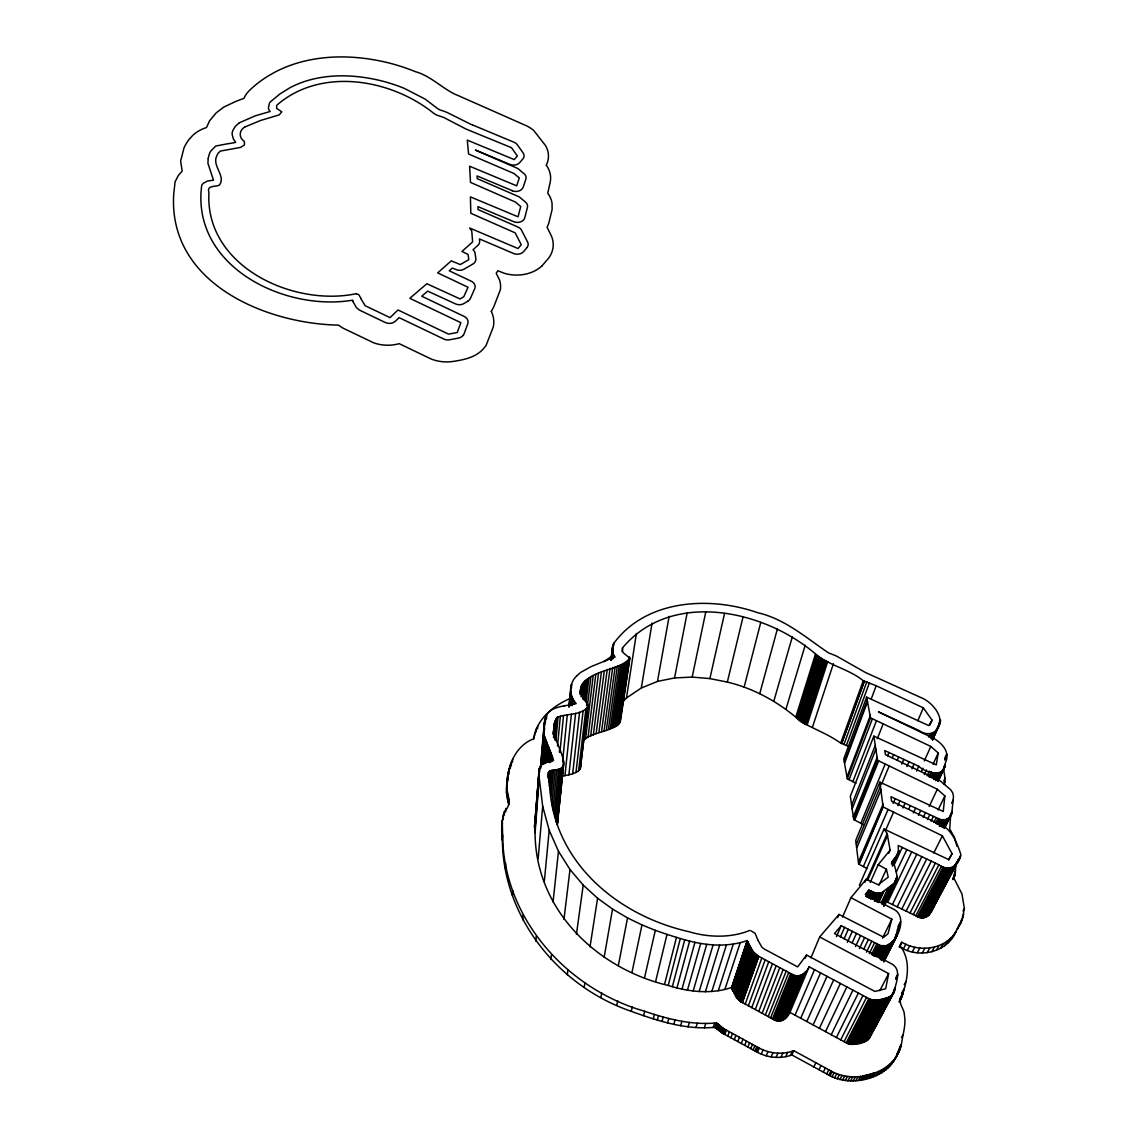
<?xml version="1.0" encoding="UTF-8"?>
<svg xmlns="http://www.w3.org/2000/svg" width="1138" height="1138" viewBox="0 0 1138 1138"><rect width="100%" height="100%" fill="white"/><g stroke="black" fill="none" stroke-linecap="round" stroke-linejoin="round"><path stroke-width="1.5" d="M893.899 940.5C900.428 932.363 904.995 916.488 894.881 909.902L865.293 894.383L868.763 890.158L876.288 893.245L881.58 892.818L895.634 882.106L897 875.705L894.781 866.303L891.893 861.964L898.451 853.23L898.223 845.506L938.878 864.738C948.068 873.145 959.889 864.88 960.785 854.268C957.641 844.723 953.231 833.244 944.896 826.97L891.552 801.138L890.94 796.7L940.785 819.701L945.92 819.616L950.159 816.885L951.795 813.201L953.488 796.472L952.762 792.873L950.614 789.672L940.344 780.953L885.435 754.65L884.752 750.568L918.722 766.258C925.692 772.972 945.678 778.42 945.308 763.1C950.628 752.161 942.25 743.242 933.331 738.178L878.436 711.862L919.148 730.568C926.048 735.959 937.029 734.551 939.291 724.849M585.473 680.609C576.354 687.523 582.414 698.135 588.076 704.835L587.606 707.281C579.896 715.774 566.738 713.241 556.98 717.438C547.051 732.815 562.684 747.922 563.737 763.385L557.307 824.566L563.737 763.385M809.146 966.788L789.943 1012.422C787.439 1018.339 780.384 1023.574 774.082 1019.79L741.123 1001.796L736.656 997.528L731.706 988.239L747.182 940.571L752.73 951.197L757.311 955.55L792.404 974.498C799.032 978.438 806.472 973.047 809.146 966.788L869.645 999.064C877.569 1001.796 889.304 999.548 894.084 992.336C895.535 983.175 902.406 970.003 891.751 963.929L834.481 933.573L841.238 925.692L880.57 945.607L886.346 945.706L890.954 942.933L882.334 960.017M867.156 868.593L858.621 864.055L883.088 806.814L879.845 782.119L943.246 811.494L944.867 795.931L937.342 789.246L877.583 760.34L873.842 736.115L936.275 764.892L938.224 752.972L930.813 746.443L870.527 717.865L866.63 697.139L928.736 725.603L932.065 720.155L923.316 707.85L876.189 685.759L863.258 680.709C849.062 669.172 830.683 666.086 816.629 654.905C765.262 610.011 671.633 589.185 622.514 647.878L622.827 652.401L629.897 658.29L620.295 721.833C611.561 732.701 594.079 731.037 583.367 740.127L583.993 734.878M731.478 987.5C711.179 994.512 688.518 991.881 668.205 985.465C596.781 968.609 535.258 909.646 535.088 832.717L534.561 825.42L535.585 821.11M944.597 784.423L945.038 778.335L943.615 769.117M939.462 724.565C942.577 714.678 931.325 701.847 921.609 697.864L865.677 672.615L837.042 656.384C834.367 655.104 831.594 654.023 828.791 653.056C806.33 638.02 785.248 619.029 757.737 612.713C709.643 595.885 646.028 599.342 613.752 643.439C611.362 647.721 611.86 653.468 615.146 657.152M858.621 864.055L855.719 840.427L879.845 782.119M901.794 948.11C920.514 958.552 947.541 951.923 956.105 931.353C945.251 949.746 919.191 952.677 901.808 942.207L900.172 945.92C911.694 961.027 907.327 980.472 901.751 996.916C897.171 1002.919 904.568 1008.609 904.425 1015.224C906.019 1023.915 903.387 1032.479 901.922 1040.986C898.408 1071.996 857.398 1084.927 832.191 1071.626L793.783 1050.701L791.877 1054.954C780.768 1059.108 767.965 1057.842 757.524 1052.351L724.821 1034.456C720.397 1033.133 717.68 1027.358 713.185 1027.458C684.934 1029.734 657.465 1020.814 631.277 1011.326C559.057 986.689 503.352 918.238 502.37 840.626C501.246 830.925 501.246 820.74 504.518 811.437C513.48 802.617 506.111 794.537 506.737 783.997C507.69 765.902 515.329 745.945 533.466 738.861C536.61 719.131 553.395 705.418 570.906 698.191M502.256 820.455L502.612 835.434C503.352 918.537 566.895 989.036 644.705 1011.284C667.167 1018.908 690.709 1025.011 714.636 1023.076C719.145 1022.977 721.876 1028.78 726.329 1030.103L759.231 1048.098C769.729 1053.603 782.603 1054.883 793.783 1050.701M501.673 830.882L502 823.158M501.702 833.172L501.943 827.952M501.815 835.292L502.057 830.071M501.986 837.284L502.228 832.077M502.185 839.161L502.441 833.969M503.224 819.815L503.465 814.538M502.37 840.626L502.612 835.434M504.347 814.964L504.518 811.437M509.013 799.36L508.729 804.694L506.495 793.015L506.737 783.997M506.495 793.015L506.766 787.624M507.079 780.227L506.467 789.402M505.67 811.92L505.855 808.393M507.235 782.489L507.448 778.42M507.676 776.23L507.264 782.916L508.174 772.93M506.823 796.372L507.093 790.995M507.619 780.127L507.889 774.708M508.373 775.035L508.572 770.952M507.349 799.402L507.619 794.054M508.814 774.267L509.099 768.804M508.003 802.162L508.273 796.828M509.611 769.288L509.739 766.557M510.336 768.292L510.549 764.181M505.4 868.365L505.67 863.287M511.289 765.846L511.503 761.749M512.498 761.991L512.641 759.245M512.399 895.492L512.712 890.528M954.128 866.829L956.489 862.647L953.985 878.294L961.937 893.899L964.37 908.494L962.222 919.746L953.388 936.119M533.637 739.458L533.836 736.67M534.732 735.518L534.931 732.716M536.055 731.99L536.268 729.188M522.712 919.803L523.082 914.938M537.534 728.875L537.733 726.072M534.533 826.444L539.284 768.804L541.119 765.234L543.907 762.844L553.523 760.469L544.206 735.333L543.95 726.926M534.547 827.525L539.284 768.804M534.632 828.692L539.071 769.686M535.799 814.936L536.496 806.23M536.923 801.01L537.748 790.569M538.032 787.083L538.857 776.642M539.284 771.422L539.554 767.951M534.746 829.943L538.914 775.021M534.903 831.281L539.042 776.315M539.497 772.361L539.91 767.126M535.088 832.717L539.199 777.709M540.394 768.392L543.893 727.452M540.593 768.363L544.462 722.587C545.358 705.475 564.007 706.798 576.226 703.569C568.716 695.972 568.915 683.141 576.667 675.972M541.546 759.814L542.257 751.108M542.684 745.888L543.395 737.196M543.808 731.976L544.661 721.535M541.332 765.035L543.864 733.967M543.936 732.602L544.931 720.411M541.987 759.331L542.271 755.845M543.125 745.39L543.409 741.905M544.263 731.45L544.547 727.964M544.974 722.73L545.258 719.244M541.802 764.651L544.206 735.333M545.23 723.256L545.657 718.021M542.371 764.366L544.647 736.798M546.468 718.917L546.752 715.418M543.054 764.195L545.187 738.391M543.822 764.167L545.842 740.098M544.775 763.228L546.567 741.962M545.728 763.442L547.392 743.982M538.16 858.706L542.684 806.259L539.412 779.203M546.937 762.09L548.317 746.187M547.506 761.336L548.744 747.211M547.975 762.446L549.213 748.335M548.616 761.877L549.697 749.529M549.27 761.35L550.209 750.795M548.402 778.591C544.334 765.177 560.365 773.812 563.381 765.291M549.782 762.645L550.721 752.09M548.516 778.349L549.142 771.393M550.436 762.175L551.233 753.399M549.099 777.837L549.725 770.895M553.139 734.166L553.452 730.696M553.281 734.181L554.362 723.953M549.099 782.574L549.028 771.635M551.091 761.72L551.717 754.693M553.694 733.256L554.633 722.786M549.284 786.187L550.707 770.554M553.566 737.438L555.017 721.549M551.702 761.237L552.186 755.973M553.922 737.723L555.515 720.254M535.785 941.154L536.226 936.375M552.286 760.725L552.599 757.211M554.562 736.371L556.155 718.889M550.223 789.431L551.987 770.326M554.875 740.184L556.98 717.438M555.97 739.529L558.089 716.769M543.978 726.556L544.462 722.587M551.048 796.216L553.481 770.142M544.305 881.737L549.199 830.228L542.684 806.259M551.816 804.708L555.131 769.957M557.52 745.945L560.365 716.172M552.954 809.673L556.823 769.701M559.37 752.218L559.725 748.69M559.91 752.389L563.523 715.589M554.234 812.774L558.516 769.302M555.23 817.425L560.095 768.733M556.027 821.864L561.489 767.908M562.67 760.54L567.293 714.977M562.684 761.777L563.04 758.278M556.923 822.518L562.613 766.784M568.801 706.954L570.949 686.029M557.634 822.746L557.862 816.97M558.232 813.485L561.276 783.755M561.631 780.255L563.609 761.023M569.085 706.854L570.679 691.307M571.034 687.85L571.39 684.393M570.337 698.476L570.693 695.005M571.404 688.092L571.76 684.635M569.854 705.944L571.091 693.924M570.892 705.019L571.817 696.186M572.13 705.617L572.883 698.547M561.062 776.315L564.946 775.632L571.404 714.251M553.068 901.922L558.474 851.267L549.199 830.228M573.965 704.536L574.334 701.008M564.946 775.632L568.9 774.793L575.6 713.384M580.053 692.8L580.437 689.329M580.039 694.422L580.821 687.48M550.892 959.476L551.418 954.782M580.721 692.786L581.49 685.844M580.992 696.57L582.357 684.407M568.9 774.793L572.67 773.755L579.583 712.303M581.916 695.346L583.296 683.17M582.414 697.793L584.192 682.131M582.983 698.689L584.96 681.278M583.282 699.77L585.515 680.552C598.147 669.116 618.702 670.367 629.897 658.29M583.908 699.244L586.113 680.083M572.67 773.755L575.984 772.46L583.097 710.966M584.818 700.268L587.251 679.358M586.198 701.079L588.858 678.404M575.984 772.46L578.602 770.867L585.857 709.315M586.568 705.332L586.966 701.89M584.406 731.393L585.032 726.158M585.444 722.673L586.283 715.688M586.696 712.189L590.85 677.295M578.602 770.867L580.252 768.932L587.606 707.281M580.252 768.932L588.076 704.835M585.572 738.918L593.168 676.043M563.95 919.404L569.996 869.503L558.474 851.267M588.005 737.637L595.757 674.706M590.622 736.314L598.517 673.34M593.353 734.992L601.405 671.961M596.113 733.726L604.335 670.638M598.873 732.545L607.251 669.414M567.279 974.825L567.89 970.202M610.864 659.94L612.799 645.758M610.992 660.325L613.169 644.62M601.547 731.478L610.082 668.319M611.134 659.955L613.382 644.136M611.519 658.802L612.927 648.816M576.71 675.915L580.622 672.43L590.807 666.754L612.002 658.091L612.898 650.168M613.41 646.669L614.065 642.942M612.429 659.187L613.14 653.909M613.183 658.518L613.667 654.99M604.079 730.596L612.756 667.394M576.44 934.341L583.211 885.094L569.996 869.503M606.369 729.871L615.189 666.64M608.417 729.245L617.351 666M610.224 728.69L619.257 665.417M621.974 651.391L622.514 647.878M611.831 728.178L620.95 664.891M613.254 727.694L622.458 664.393M614.506 727.21L623.78 663.881M615.63 726.684L624.961 663.34M616.625 726.115L626.014 662.743M617.536 725.461L626.981 662.06M618.361 724.693L627.863 661.278M619.157 723.796L629.214 656.811M619.911 722.744L629.769 657.494M622.899 701.762L626.483 697.978L636.37 633.496M590.01 946.916L597.578 898.223L583.211 885.094M584.178 987.4L584.889 982.819M950.657 815.277L949.689 828.891L954.384 837.241L956.958 846.231M502.014 825.704L502.484 822.831M626.483 697.978L641.334 687.978L652.06 623.126M604.15 957.314L612.543 909.091L597.578 898.223M600.907 997.457L601.718 992.933M641.334 687.978L657.494 681.42L669.13 616.327M618.318 965.749L627.536 917.911L612.543 909.091M657.494 681.42L674.564 677.921L687.181 612.699M810.939 957.855L819.673 936.958L888.65 973.602L885.649 988.794L874.894 991.426L806.529 955.038L797.638 966.887L763.996 948.907L761.834 947.101L757.922 940.13M616.81 1005.338L617.706 1000.843M674.564 677.921L692.174 677.096L705.788 611.86M631.96 972.449L641.974 924.924L627.536 917.911M870.684 1035.054C867.782 1043.745 854.752 1045.779 846.999 1043.247L789.943 1012.422M631.277 1011.326L632.259 1006.86M692.174 677.096L709.884 678.589L724.536 613.439M644.577 977.627L655.317 930.329L641.974 924.924M643.653 1015.722L644.705 1011.284M849.617 746.713L840.683 743.142C828.322 734.138 814.04 729.188 801.109 721.705C779.985 702.957 755.02 688.703 727.338 682.089L743 617.081M655.616 981.511L667.01 934.398L655.317 930.329M653.297 1018.795L654.393 1014.371M664.564 984.356L676.47 937.371L667.01 934.398M657.323 1020.046L658.447 1015.622M744.096 687.224L760.753 622.443M668.205 985.465L680.325 938.537L676.47 937.371M842.533 917.043L850.954 897.683L891.822 919.191L888.024 933.701L883.728 937.243L839.019 914.411L819.673 936.958M662.074 1021.44L663.226 1017.031M672.359 986.674L684.72 939.803L680.325 938.537M667.593 1022.92L668.788 1018.524M676.982 987.912L689.614 941.098C708.391 945.834 728.661 947.115 747.182 940.571M759.743 693.668L777.339 629.158M682.032 989.093L694.948 942.335M673.81 1024.385L675.033 1019.989M687.452 990.145L700.681 943.445M773.854 701.079L792.304 636.867M680.638 1025.722L681.89 1021.327M693.184 990.985L706.741 944.327M900.186 998.652L899.674 1000.274L902.306 995.295M688.035 1026.803L689.344 1022.422M699.187 991.539L713.099 944.91M785.988 709.116L805.192 645.246M705.418 991.739L719.671 945.109M695.958 1027.543L697.31 1023.162M795.704 717.438L815.519 653.909M897.925 1051.953C889.632 1078.54 853.201 1087.53 830.057 1075.78L791.877 1054.954M796.756 718.391L816.629 654.905M711.805 991.497L726.428 944.867M797.838 719.301L817.795 655.844M798.947 720.155L818.962 656.74M800.042 720.966L820.128 657.579M801.109 721.705L821.266 658.361M704.365 1027.813L705.759 1023.432M802.134 722.388L822.347 659.058M803.072 722.986L823.343 659.684M803.897 723.498L824.225 660.225M718.306 990.729L733.313 944.085M804.623 723.924L824.979 660.666M805.178 724.252L825.591 660.993M805.576 724.465L826.003 661.221M805.789 724.565L826.216 661.334M807.24 724.693L827.767 661.463M724.878 989.391L740.241 942.677M713.185 1027.458L714.636 1023.076M812.56 726.855L833.4 663.724M911.723 851.893L887.683 902.263L915.848 915.777C924.725 922.363 933.829 912.306 934.142 903.842M714.963 1027.258L716.428 1022.877M715.205 1027.458L716.67 1023.076M715.361 1027.6L716.826 1023.218M715.603 1027.799L717.054 1023.418M715.816 1027.984L717.281 1023.617M716.03 1028.169L717.481 1023.787M716.257 1028.368L717.722 1023.987M716.485 1028.567L717.95 1024.2M716.641 1028.695L718.106 1024.314M731.549 987.727L747.253 940.827M717.566 1029.492L719.045 1025.125M731.62 987.969L747.339 941.14M731.663 988.083L747.41 941.325M731.706 988.239L747.453 941.482M747.524 941.652L731.819 988.552L747.652 941.98M731.947 988.865L747.794 942.307M718.234 1030.046L719.714 1025.679M732.09 989.192L747.865 942.477M732.161 989.349L748.022 942.805M732.317 989.662L748.107 942.975M732.403 989.818L748.192 943.132M732.474 989.989L748.292 943.302M718.917 1030.573L720.397 1026.206M732.801 990.586L748.619 943.943M719.543 1031.056L721.037 1026.689M733.171 991.269L749.017 944.64M720.126 1031.483L721.62 1027.13M733.569 991.98L749.444 945.394M733.982 992.734L749.885 946.176M720.767 1031.938L722.26 1027.586M734.394 993.474L750.312 946.958M721.478 1032.422L722.971 1028.069M734.792 994.199L750.739 947.712M735.162 994.882L751.137 948.423M722.175 1032.891L723.683 1028.524M735.489 995.48L751.493 949.049M722.843 1033.304L724.351 1028.951M735.774 995.992L751.791 949.59M735.987 996.39L752.019 950.002M736.13 996.646L752.218 950.372M723.526 1033.717L725.034 1029.364M736.329 997.002L752.389 950.643M736.499 997.272L752.559 950.927M736.656 997.528L752.73 951.197M724.252 1034.143L725.76 1029.79M736.841 997.784L752.929 951.453M737.026 998.026L753.114 951.724M737.211 998.282L753.328 951.98M724.821 1034.456L726.329 1030.103M737.41 998.51L753.541 952.221M737.623 998.751L753.754 952.463M737.837 998.979L753.982 952.705M738.064 999.192L754.224 952.933M738.292 999.406L754.466 953.16M738.519 999.619L754.707 953.374M738.704 999.761L754.907 953.53M738.903 999.946L755.12 953.715M739.117 1000.131L755.348 953.914M739.344 1000.316L755.589 954.113M739.572 1000.515L755.831 954.313M739.785 1000.7L756.059 954.498M739.999 1000.871L756.272 954.682M727.765 1036.078L729.302 1031.725M740.696 1001.468L757.012 955.308M740.838 1001.582L757.168 955.422M740.98 1001.696L757.311 955.55M741.123 1001.796L757.467 955.664M741.279 1001.909L757.624 955.778M741.421 1002.009L757.78 955.877M757.951 955.991L741.578 1002.123L758.107 956.091M741.876 1002.322L758.278 956.205M742.047 1002.407L758.449 956.29M742.204 1002.507L758.605 956.389M742.36 1002.592L758.776 956.489M730.937 1037.799L732.488 1033.475M745.191 1004.129L761.791 958.096M840.683 743.142L863.258 680.709M841.579 743.399L864.396 681.022L841.75 743.455M734.323 1039.663L735.888 1035.338M748.363 1005.85L765.149 959.889M844.055 744.167L866.843 681.776M846.388 745.433L869.318 683.099M737.822 1041.569L739.415 1037.259M751.749 1007.685L768.733 961.809M866.63 697.139L843.756 758.932L847.312 778.819L856.018 783.157M844.41 761.692L867.341 700.012M844.595 763.2L867.54 701.591M741.322 1043.489L742.943 1039.193M871.281 698.86L876.189 685.759M755.262 1009.577L772.446 963.801M744.721 1045.353L746.357 1041.057M847.284 776.201L870.47 715.133M208.154 158.495L207.941 163.374L213.517 180.174L207.472 181.042L203.361 183.261A9.104 7.013 -6 0 0 201.639 185.608L200.999 192.521C196.703 269.08 286.235 311.357 352.595 300.176M758.762 1011.483L776.159 965.792M847.312 778.819L870.527 717.865M849.09 779.658L872.419 718.732M747.908 1047.088L749.558 1042.806M762.161 1013.332L779.758 967.727M852.846 781.692L876.402 720.866M750.753 1048.653L752.417 1044.371M873.842 736.115L850.328 796.316L853.713 819.559L863.273 824.581M765.333 1015.053L783.129 969.533M753.157 1049.976L754.85 1045.694M877.327 738.69L883.145 723.924M851.608 805.277L875.25 745.447M768.193 1016.604L786.159 971.141M755.02 1050.986L756.713 1046.718M852.134 808.976L875.833 749.302M756.215 1051.64L757.922 1047.373M770.597 1017.898L788.719 972.521M757.524 1052.351L759.231 1048.098M853.344 816.714L877.156 757.382M772.46 1018.908L790.682 973.573M853.713 819.559L877.583 760.34M773.655 1019.563L791.948 974.256M854.752 820.057L878.678 760.881M774.082 1019.79L792.404 974.498M761.322 1054.158L763.043 1049.905M775.163 1020.302L793.556 975.024M776.272 1020.672L794.722 975.422M777.396 1020.928L795.903 975.679M778.52 1021.028L797.098 975.792M887.597 755.788L888.934 752.503M805.192 958.296L806.529 955.038M860.755 823.371L885.065 764.323M779.63 1021.014L798.264 975.778M766.201 1055.836L767.951 1051.583M780.711 1020.871L799.417 975.622M781.778 1020.615L800.54 975.351M782.788 1020.217L801.607 974.939M856.445 843.927L880.641 785.789M892.249 757.951L893.615 754.665M881.58 784.238L889.077 766.23M783.741 1019.719L802.617 974.413M784.637 1019.093L803.556 973.758M785.448 1018.354L804.41 972.99M856.957 847.511L881.196 789.53M961.283 921.979L957.172 929.518L959.476 924.554M786.173 1017.5L805.178 972.094M771.151 1056.918L772.93 1052.678M897.285 760.156L898.636 756.983M917.825 720.752L923.316 707.85M858.706 861.409L883.145 804.054M776.088 1057.415L777.908 1053.176M901.765 764.139L903.814 759.373M859.133 864.396L883.088 806.814M795.035 1015.167L814.538 969.661M837.653 917.598L839.019 914.411M863.329 866.587L888.095 809.459L883.629 807.169M906.929 766.528L908.992 761.763M780.981 1057.344L782.816 1053.091M893.117 803.456L895.193 798.691M800.711 1018.24L820.555 972.876M836.402 936.73L841.238 925.692M859.361 885.336L884.013 829.047L948.623 859.56L952.065 853.685L942.378 835.818L888.095 809.459M929.959 724.949L932.065 720.155M911.936 768.833L914.013 764.096M785.761 1056.704L787.624 1052.465M885.848 829.673L893.515 812.248M897.854 805.676L899.945 800.91M928.508 737.054L929.931 733.825M840.399 936.859L844.581 927.399M864.809 882.363L866.217 879.19L878.223 884.724L888.223 877.128L886.402 869.204L878.166 864.724L870.229 882.434M929.59 736.855L931.026 733.626M866.601 880.044L887.199 833.585L884.013 829.047M930.628 736.542L932.065 733.313M470.478 298.256L474.944 288.099A7.838 6.302 0.8 0 0 474.916 285.211A7.881 6.33 0.8 0 0 471.232 281.2L449.254 270.816L452.355 268.07L457.32 270.019A7.838 6.259 0.6 0 0 462.227 269.905A7.781 6.216 0.6 0 0 464.133 269.109L472.654 264.187A7.767 6.202 0.9 0 0 474.233 262.978A7.824 6.245 0.9 0 0 475.826 259.805A7.767 6.202 0.9 0 0 475.812 258.468L475.058 253.262A7.795 6.202 0.9 0 0 473.01 249.734L477.69 245.552A7.923 6.287 1 0 0 478.6 244.556A7.767 6.159 1 0 0 479.226 243.475A7.838 6.216 1 0 0 479.624 241.398L479.439 238.937L513.594 253.489A7.767 6.174 2.4 0 0 523.651 251.569L527.05 247.501M867.597 880.343L887.512 835.548L887.199 833.585M930.898 737.723L933.046 732.872M916.616 771.009L918.722 766.258M931.083 738.79L933.971 732.331M790.384 1055.523L792.276 1051.284M931.908 738.135L934.796 731.677M932.634 737.367L935.521 730.895M939.078 722.986L940.486 719.828M932.534 738.121L936.446 729.529M932.435 739.145L940.529 720.553M932.42 739.6L940.514 721.279M932.506 739.771L940.429 721.99M806.799 1021.526L827.013 976.319M932.648 739.913L940.045 723.37M844.083 938.75L848.308 929.305M902.903 808.037L905.037 803.286M924.298 760.966L930.813 746.443M921.524 771.365L922.946 768.221M865.918 896.46L868.763 890.158M866.359 896.659L869.19 890.357M866.829 896.886L869.674 890.585M868.052 895.549L870.2 890.826M847.326 942.349L852.319 931.353M867.881 897.37L870.726 891.068M868.408 897.612L871.267 891.324M924.369 774.594L926.517 769.871M888.664 853.301L890.101 850.143L887.512 835.548M908.864 808.905L910.3 805.732M868.92 897.854L871.779 891.552M869.404 898.067L872.263 891.779M869.83 898.266L872.704 891.979M870.2 898.437L873.059 892.149M870.47 898.565L873.344 892.277M870.655 898.65L873.529 892.363L870.712 898.679M813.101 1024.925L833.685 979.875M927.114 775.86L929.277 771.137M933.075 764.224L938.224 752.972M871.594 899.048L874.482 892.761M852.134 942.876L856.445 933.473M872.49 899.333L875.378 893.045M879.034 885.236L886.402 869.204M928.878 776.671L931.04 771.962M929.504 776.97L931.666 772.247M873.387 899.532L876.288 893.245M913.373 812.93L915.564 808.193M930.187 777.254L932.363 772.546M874.297 899.66L877.199 893.373M930.884 777.496L933.06 772.787M891.395 863.97L892.889 860.755M874.468 901.268L878.095 893.415M892.007 863.187L893.444 860.058M931.595 777.695L933.772 772.986M892.576 862.476L894.027 859.346M892.434 863.344L894.61 858.649M892.989 862.661L895.165 857.952M932.307 777.837L934.497 773.129M875.364 901.239L879.005 893.387M892.775 863.586L898.949 850.598M892.519 864.581L898.92 851.053M892.491 865.307L898.864 851.509M933.032 777.937L935.208 773.228M876.232 901.125L879.887 893.273M892.448 866.217L898.707 852.376M855.491 946.532L860.584 935.578M933.743 777.979L935.934 773.271M877.085 900.94L880.741 893.088M894.212 864.809L902.292 847.426M933.715 779.558L936.645 773.271M877.185 902.249L881.58 892.818M934.426 779.502L937.342 773.214M945.265 757.168L946.745 753.996M877.981 901.908L882.391 892.476M918.451 815.306L920.67 810.569M935.109 779.402L938.039 773.115M945.152 758.079L946.66 754.736M944.967 759.217L946.446 756.03M819.403 1028.325L840.37 983.445M878.749 901.495L883.159 892.05M935.792 779.26L938.722 772.972M944.825 760.113L946.304 756.926M935.721 780.625L939.391 772.773M878.721 902.576L883.87 891.566M936.361 780.384L940.031 772.517M936.802 780.184L940.486 772.318M937.214 779.957L940.913 772.09M937.627 779.701L941.311 771.834M938.011 779.445L941.709 771.578M943.615 767.538L945.095 764.38M937.641 780.725L942.079 771.28M937.982 780.426L944.91 765.575M937.982 781.223L944.739 766.642M859.446 948.566L864.596 937.641M937.94 781.408L944.625 767.197M938.125 781.393L944.284 768.278M881.267 902.647L887.953 888.465M881.609 903.401L889.048 887.626M896.445 871.665L906.858 849.588M881.922 904.184L890.115 886.801M923.217 817.525L925.436 812.802M882.903 903.43L891.111 886.047M929.191 806.472L937.342 789.246M883.031 904.34L892.007 885.364M883.771 903.771L892.761 884.795M883.586 904.923L893.344 884.354M883.956 904.639L893.728 884.055M894.852 881.509L897.114 876.729M883.586 905.919L897.142 877.227M883.828 905.706L897.128 877.739M884.07 905.492L897.085 878.223M884.496 905.037L897.014 878.721M863.898 948.907L868.351 939.561M884.326 905.891L896.801 879.674M943.758 781.024L945.038 778.335M825.505 1031.625L846.857 986.902M943.672 784.082L944.967 781.393M927.47 819.516L929.732 814.808M866.473 952.179L871.708 941.282M931.083 821.195L933.359 816.501M938.082 809.957L944.867 795.931M813.841 1066.918L815.861 1062.736M892.434 904.539L916.773 854.282M869.29 953.616L874.553 942.733M933.871 822.504L936.147 817.795M831.238 1034.726L852.917 990.145M871.452 954.725L876.758 943.857M935.664 823.343L937.954 818.649M936.29 823.642L938.594 818.933M937.015 823.94L939.305 819.246M872.846 955.436L878.166 944.583M873.344 955.692L878.664 944.839M897.199 906.83L921.823 856.672M937.74 824.197L940.045 819.502M882.491 938.181L891.822 919.191M938.48 824.396L940.785 819.701M874.269 956.119L879.617 945.265M939.22 824.538L941.524 819.858M818.962 1069.72L821.024 1065.538M939.191 826.202L942.278 819.943M875.222 956.461L880.57 945.607M939.931 826.245L943.018 819.986M951.581 803.243L953.146 800.071M940.671 826.231L943.758 819.972M836.373 1037.5L858.365 993.047M876.189 956.702L881.552 945.849M941.396 826.174L944.497 819.915M877.156 956.845L882.533 946.005M942.108 826.046L945.209 819.787M942.036 827.44L945.92 819.616M878.109 956.916L883.501 946.062M901.822 909.049L926.702 858.977M942.719 827.226L946.603 819.403M943.374 826.942L947.271 819.118M879.062 956.887L884.468 946.034M943.8 826.729L947.698 818.905M944.199 826.501L948.096 818.677M944.583 826.245L948.495 818.421M950.429 814.481L951.994 811.337M944.17 827.539L948.864 818.151M879.233 958.31L885.421 945.92M944.526 827.255L951.852 812.731M944.071 828.521L951.795 813.201M944.64 828.322L951.653 813.883M880.143 958.111L886.346 945.706M823.315 1072.096L825.406 1067.928M880.257 959.362L887.242 945.408M933.8 852.903L942.378 835.818M881.096 958.978L888.095 945.024M840.726 1039.848L862.988 995.508M881.125 960.059L888.92 944.554M898.11 926.446L900.542 921.495M881.879 959.505L889.674 943.985M898.536 926.247L900.13 923.089M906.147 911.125L931.297 861.153M882.249 959.192L890.058 943.672M898.266 927.342L899.845 924.184M881.893 960.401L890.499 943.317M897.128 930.215L899.518 925.479M897.555 930.073L899.134 926.929M882.804 959.633L891.424 942.549L893.743 940.628M883.273 959.249L891.893 942.15M897.142 931.624L898.736 928.48M882.932 960.429L892.363 941.78M883.358 960.088L892.789 941.425M895.933 934.796L898.323 930.073M883.728 959.775L893.174 941.098M894.738 937.954L897.91 931.681M884.055 959.505L893.501 940.827M884.297 959.306L897.498 933.245M883.956 960.486L894.198 940.244M826.672 1073.916L828.777 1069.763M883.6 961.638L897.128 934.696M883.799 961.411L896.787 936.005M883.913 961.781L896.63 936.546M844.069 1041.654L866.544 997.414M910.03 912.989L935.393 863.102M828.82 1075.097L830.939 1070.943M846.231 1042.821L868.835 998.638M830.057 1075.78L832.191 1071.626M846.999 1043.247L869.645 999.064M913.316 914.568L938.878 864.738M847.568 1043.532L870.243 999.363M546.325 165.238L546.638 164.469A33.102 25.534 2.3 0 0 545.515 145.55L533.665 130.401A32.931 25.335 2.2 0 0 526.311 125.721L458.742 95.834A35.548 27.099 0.4 0 0 457.277 95.194A34.339 26.16 0.4 0 0 455.869 94.653C441.9 88.152 430.676 75.876 415.228 71.609A173.573 134.825 -2.8 0 0 385.014 62.021C356.265 55.478 325.724 54.61 297.274 63.074A108.238 82.775 -2.4 0 0 274.955 72.135L268.127 76.018A114.17 87.427 -2.4 0 0 250.204 89.717A36.003 27.17 -3.7 0 0 249.08 90.812L247.743 92.292A35.207 26.558 -3.7 0 0 246.932 93.302A34.752 26.217 -3.7 0 0 245.95 94.682A34.851 26.288 -3.7 0 0 244.784 96.645L243.959 98.337A174.214 136.489 -3.6 0 0 235.04 101.766L223.916 107L217.173 112.121A53.244 40.527 -4.4 0 0 215.637 113.501L209.605 120.756L206.547 127.47L202.294 129.106A33.543 25.562 -5.5 0 0 192.749 135.365L188.88 139.718A52.618 40.243 -5.1 0 0 186.476 143.203A51.054 39.048 -5.2 0 0 183.943 148.096L180.629 161.112L182.194 171.07L178.353 175.48L175.081 181.796L173.716 194.129C168.026 282.565 264.557 323.676 338.598 325.127A35.819 28.877 -2.6 0 0 341.286 327.061A33.386 26.928 -2.7 0 0 343.406 328.327L373.776 342.851A34.979 28.336 -1.9 0 0 397.845 344.032L399.139 343.648L430.776 358.826A34.994 28.535 0 0 0 452.369 361.528C463.948 359.864 476.708 357.36 484.375 347.616A36.601 29.83 0.3 0 0 486.267 344.985L493.309 326.862A34.908 28.365 0.5 0 0 491.303 311.442M848.151 1043.774L870.855 999.633M848.735 1043.987L871.48 999.847M832.049 1076.79L834.197 1072.636M899.376 946.93L901.808 942.207L899.361 946.93L903.387 948.879L905.848 944.156M849.332 1044.172L872.121 1000.032M915.848 915.777L941.553 866.004M849.93 1044.3L872.746 1000.174M850.541 1044.414L873.401 1000.288M851.153 1044.471L874.041 1000.359M917.47 916.559L943.274 866.829M851.75 1044.499L874.681 1000.387M918.053 916.844L943.886 867.113M834.595 1077.885L836.743 1073.746M879.774 990.686L888.65 973.602M852.362 1044.485L875.321 1000.373M948.779 859.987L952.065 853.685M852.959 1044.442L875.961 1000.33M919.177 917.299L945.081 867.597M853.557 1044.357L876.587 1000.231M854.154 1044.229L877.213 1000.103M920.315 917.626L946.29 867.938M855.065 1044.001L878.18 999.861M921.453 917.811L947.485 868.138M837.198 1078.838L839.36 1074.699M856.075 1043.745L879.247 999.605M922.591 917.868L948.679 868.194M857.17 1043.475L880.399 999.32M923.686 917.797L949.846 868.109M858.294 1043.205L881.594 999.036M907.27 950.486L909.746 945.778M924.767 917.598L950.984 867.91M839.83 1079.621L842.006 1075.495M859.418 1042.92L882.775 998.737M925.791 917.271L952.065 867.569M926.759 916.815L953.075 867.099M860.513 1042.65L883.927 998.453M927.655 916.261L954.028 866.516M934.981 902.932L936.645 899.788M941.638 890.371L945.806 882.519M950.799 873.102L952.463 869.973M928.466 915.578L958.239 859.659M861.523 1042.394L884.994 998.197M929.191 914.781L960.643 855.634M896.104 977.357L897.768 974.242M933.629 907.057L960.486 856.288M933.089 908.238L960.003 857.568M895.919 978.666L897.612 975.351M862.433 1042.166L885.961 997.955M895.805 979.235L897.469 976.12M842.461 1080.246L844.652 1076.107M863.201 1041.981L886.772 997.756M863.799 1041.839L887.398 997.599M864.183 1041.739L887.953 997.471M912.278 951.923L914.796 947.229M954.369 873.102L955.707 870.598M864.951 1041.526L888.622 997.286M954.128 874.88L955.479 872.377M865.549 1041.298L889.262 997.059M953.971 875.833L955.308 873.33M953.103 878.038L955.123 874.283M952.89 878.991L954.896 875.25M866.132 1041.042L889.873 996.774M953.317 878.692L954.654 876.189M845.107 1080.687L847.326 1076.562M866.687 1040.744L890.457 996.461M953.047 879.617L954.384 877.114M893.558 990.714L895.208 987.628M867.213 1040.402L891.011 996.106M873.429 1029.136L878.38 1019.918M882.519 1012.223L885.819 1006.077M891.609 995.309L894.909 989.15M867.711 1040.032L891.538 995.722M868.18 1039.62L894.653 990.515M868.621 1039.179L894.568 990.899M869.389 1038.197L894.297 991.81M847.782 1080.986L850.015 1076.847M917.313 952.762L919.86 948.068M850.456 1081.1L852.703 1076.975M904.198 984.669L905.862 981.625M922.292 953.004L924.853 948.31M853.13 1081.057L855.392 1076.932M901.538 993.374L904.027 988.851M901.993 993.36L903.643 990.359M901.637 994.754L903.288 991.753M900.457 997.656L902.932 993.161M900.329 998.168L902.804 993.659M901.012 997.158L902.662 994.157M900.841 997.727L902.491 994.74M899.276 1001.397L901.95 996.362M899.632 1001.084L901.509 997.542M855.776 1080.83L858.052 1076.704M899.191 1002.094L901.083 998.567M927.157 952.677L929.746 947.982M858.393 1080.446L860.684 1076.32M860.47 1079.99L862.775 1075.865M931.866 951.781L934.483 947.072M861.879 1079.649L864.183 1075.51M862.903 1079.393L865.221 1075.254M863.998 1079.109L866.331 1074.983M936.361 950.33L938.992 945.621M865.122 1078.824L867.455 1074.699M866.246 1078.554L868.579 1074.414M940.585 948.352L943.26 943.644M867.341 1078.269L869.674 1074.144M868.351 1078.013L870.698 1073.874M962.99 910.926L964.37 908.494M869.261 1077.786L871.623 1073.646M944.54 945.834L947.214 941.112M870.029 1077.601L872.391 1073.461M870.627 1077.444L872.974 1073.305M871.025 1077.345L873.387 1073.205M962.378 916.645L963.758 914.227M948.11 942.805L950.813 938.068M871.708 1077.174L874.069 1073.034M961.041 920.642L963.104 917.015M960.159 923.359L962.222 919.746M951.254 939.305L953.971 934.554M958.722 926.375L961.468 921.567M873.884 1076.548L876.26 1072.409M876.545 1075.566L878.934 1071.413M879.119 1074.386L881.523 1070.232M901.467 1037.515L903.131 1034.641M881.552 1073.049L883.956 1068.895M883.856 1071.555L886.289 1067.387M886.047 1069.891L888.479 1065.709M899.561 1047.401L901.239 1044.556M899.205 1048.909L900.869 1046.078M888.081 1068.084L890.542 1063.888M898.167 1051.142L900.656 1046.889M898.764 1050.53L900.428 1047.685M898.551 1051.213L900.215 1048.383M889.973 1066.135L892.434 1061.939M897.455 1053.432L899.945 1049.179M897.185 1054.158L899.674 1049.919M891.723 1064.058L894.184 1059.848M896.616 1055.623L899.404 1050.644M895.805 1057.43L898.792 1052.095M893.316 1061.825L895.791 1057.615M894.738 1059.506L897.228 1055.282M361.159 299.109L365.113 305.681L390.064 317.63L398.001 309.991L448.571 334.131L457.22 332.509L460.862 322.68L409.808 298.312L426.878 283.732L460.108 298.967L463.792 296.691L468.017 287.245L437.675 272.878L451.274 260.858L460.264 264.571L468.799 259.663L468.059 254.443L461.943 251.441L472.611 241.925L471.772 231L469.624 227.984L518.018 248.553L521.247 244.713L515.187 232.863L470.819 213.275L470.407 196.888L518.046 216.803L520.72 206.504L515.358 202.023L470.492 182.393L469.624 166.219L516.68 185.835L519.312 177.926L514.006 173.517L468.586 154.014L467.277 140.116L514.22 159.59L517.363 155.977L511.488 147.684L466.039 129.063L443.678 117.442L436.651 115.023A44.425 33.528 1 0 1 433.606 113.217C390.846 78.821 320.632 66.801 276.705 105.322L276.619 108.366L281.769 111.837L279.194 114.895L260.502 120.5L244.77 127.029M878.166 864.724L890.101 850.143M850.954 897.683L866.217 879.19M541.958 265.922L548.644 258.113A31.181 24.752 2.5 0 0 549.355 257.088L550.152 255.851A34.097 27.056 2.5 0 0 552.94 248.155A34.168 27.113 2.5 0 0 553.21 244.144A33.941 26.928 2.5 0 0 551.475 236.149L547.051 227.159A33.799 26.587 2.4 0 0 548.929 222.593L552.115 209.506L552.044 203.161A33.628 26.373 2.4 0 0 549.014 195.11L547.748 193.232L550.223 182.094A33.315 25.89 2.4 0 0 546.325 165.252M244.741 127.058C239.051 130.13 238.553 137.854 244.357 141.34L244.457 144.953L240.602 147.385L220.303 151.084L218.012 153.388A17.867 13.67 -5.1 0 0 216.832 155.849C211.597 165.721 226.419 176.333 219.293 185.181C215.039 187.059 206.419 185.138 208.923 192.535C204.812 266.136 292.779 307.004 356.109 293.718M603.922 661.605L611.732 656.285M239.222 122.861L255.253 115.82L270.133 111.51L269.123 110.045A10.598 7.994 -3.6 0 1 268.412 107.868L269.422 103.217A7.454 5.619 -3.7 0 1 270.104 102.221L270.303 101.979A6.501 4.908 -3.7 0 1 270.574 101.709L279.792 94.041L290.034 87.683A82.718 63.259 -2.4 0 1 307.16 80.684C330.305 73.771 355.156 74.838 378.513 80.144A147.414 114.483 -2.8 0 1 404.303 88.38L425.199 99.134L437.39 108.423A36.075 27.227 0.9 0 0 440.164 110.087A7.582 5.775 0.3 0 1 441.928 110.528L446.21 112.093A7.568 5.775 0.4 0 1 447.22 112.52L470.563 124.17M467.874 301.143L468.273 300.873A8.137 6.572 0.6 0 0 468.998 300.29A8.279 6.672 0.6 0 0 470.108 298.953A8.009 6.458 0.6 0 0 470.392 298.441M467.69 301.257L464.204 303.405A7.895 6.373 0.5 0 1 455.485 303.889L427.689 291.115L421.714 296.221L464.133 316.407A7.966 6.472 0.5 0 1 467.746 323.875L464.119 333.69A8.677 7.07 0.3 0 1 463.92 334.174A8.421 6.871 0.3 0 1 463.664 334.643A8.279 6.743 0.3 0 1 463.379 335.098M612.002 658.091L614.236 657.423M563.509 706.2L564.32 706.072M709.884 678.589L727.338 682.089M684.72 939.803L689.614 941.098M356.35 293.789L357.901 294.301A3.955 3.172 -2.8 0 1 359.053 295.069L361.258 298.953M749.786 930.415C731.279 938.053 708.604 937.655 688.931 931.695C615.573 915.194 550.01 859.261 549.412 779.117M512.385 190.7L477.05 175.935L477.22 178.666L518.302 196.461A7.61 5.96 2.3 0 1 518.985 196.803L519.156 196.902A7.852 6.145 2.3 0 1 519.924 197.443L525.429 202.023A7.667 6.017 2.5 0 1 527.406 207.415L524.76 217.685A7.667 6.031 2.4 0 1 524.021 219.293A7.852 6.174 2.4 0 1 523.736 219.691A7.738 6.088 2.4 0 1 521.574 221.426A7.667 6.031 2.4 0 1 513.736 221.682L477.932 206.632L478.031 209.577L517.975 227.045A7.738 6.117 2.3 0 1 521.503 230.175L527.577 241.981A7.753 6.159 2.5 0 1 527.179 247.33M472.327 124.853L514.22 142.335A7.525 5.79 2.2 0 1 517.278 144.697L523.139 152.961A7.539 5.818 2.3 0 1 523.124 158.623L519.71 162.606A7.553 5.832 2.3 0 1 509.938 164.413L475.414 150.06L516.752 168.026A7.582 5.889 2.3 0 1 518.686 169.192L524.789 174.37A7.596 5.903 2.4 0 1 525.856 179.15L523.252 187.059A8.407 6.543 2.3 0 1 523.053 187.557A7.753 6.046 2.3 0 1 512.185 190.771M750.966 930.799L755.12 933.316L757.837 939.988M619.655 720.411L620.295 721.833M491.303 311.442L492.868 308.469A34.439 27.767 0.6 0 0 493.721 306.947L500.421 289.564A34.652 27.867 0.8 0 0 499.582 280.062L496.196 273.248L497.875 270.73L504.177 273.234A34.097 27.099 2.4 0 0 516.552 275.083L520.621 274.898A34.097 27.099 2.4 0 0 541.973 265.922M353.221 301.911L355.867 306.734A7.909 6.387 -2.6 0 0 357.474 308.512L359.124 309.792A8.251 6.657 -2.6 0 0 359.58 310.105A7.682 6.188 -2.6 0 0 360.419 310.574L385.341 322.523A7.966 6.458 -1.9 0 0 395.54 321.072L399.082 317.644L443.806 339.039A7.994 6.515 0.1 0 0 449.652 339.778L458.813 338.029A7.952 6.487 0.4 0 0 461.246 337.033L462.056 336.464A7.952 6.487 0.4 0 0 463.379 335.084M579.669 763.754L580.693 766.571M556.994 817.838L557.506 820.47M471.459 124.469A7.994 6.117 1.1 0 1 472.071 124.725M353.235 301.911A7.781 6.259 -2.7 0 1 353.065 301.584A10.057 8.094 -2.6 0 1 352.922 301.271M352.837 301.044A8.691 6.999 -2.7 0 1 352.695 300.617M208.24 158.225A12.376 9.431 -6.1 0 0 208.325 157.883L209.065 154.868A25.562 19.559 -5.1 0 1 210.829 150.984L215.765 146.034L227.586 143.772A118.039 87.27 -4.8 0 0 230.289 143.388A82.775 61.736 -4.9 0 0 232.195 143.089L235.68 142.378L233.39 139.007L232.152 134.44A16.501 12.532 -4.6 0 1 232.778 130.6L235.011 126.83A21.224 16.131 -4.5 0 1 236.121 125.635A23.101 17.568 -4.5 0 1 236.661 125.109A27.397 20.854 -4.4 0 1 237.173 124.654A36.402 27.767 -4.3 0 1 237.87 124.056L238.411 123.601A7.909 6.003 -4.6 0 1 238.866 123.146"/></g></svg>
